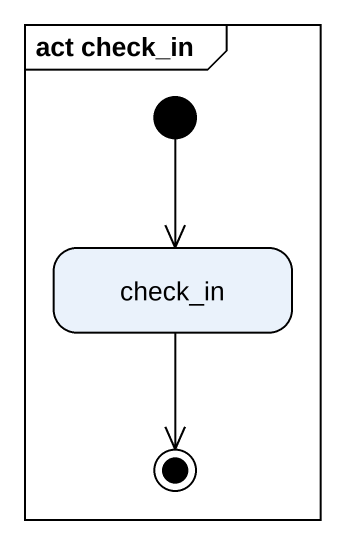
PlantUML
@startuml
mainframe act check_in
hide empty description
state check_in
[*] --> check_in
check_in --> [*]
@enduml
